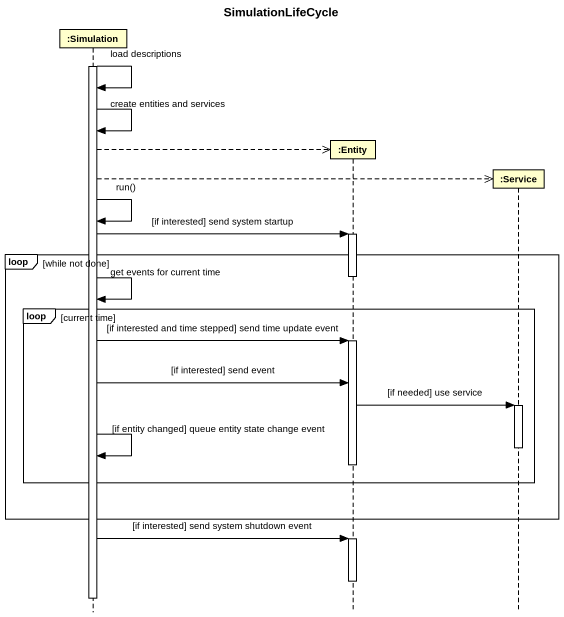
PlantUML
@startuml
title SimulationLifeCycle
hide footbox
participant ":Simulation" as Simulation
participant ":Entity" as Entity_
participant ":Service" as Service

activate Simulation
Simulation -> Simulation : load descriptions
Simulation -> Simulation : create entities and services
Simulation -->> Entity_ **
Simulation -->> Service **
Simulation -> Simulation : run()
Simulation -> Entity_ : [if interested] send system startup
activate Entity_
loop while not done
  deactivate Entity_
  Simulation -> Simulation : get events for current time
  loop current time
    Simulation -> Entity_ : [if interested and time stepped] send time update event
    activate Entity_
    Simulation -> Entity_ : [if interested] send event
    Entity_ -> Service : [if needed] use service
    activate Service
    deactivate Service
    Simulation -> Simulation : [if entity changed] queue entity state change event
    deactivate Entity_
  end
end
Simulation -> Entity_ : [if interested] send system shutdown event
activate Entity_
deactivate Entity_
deactivate Simulation
@enduml
